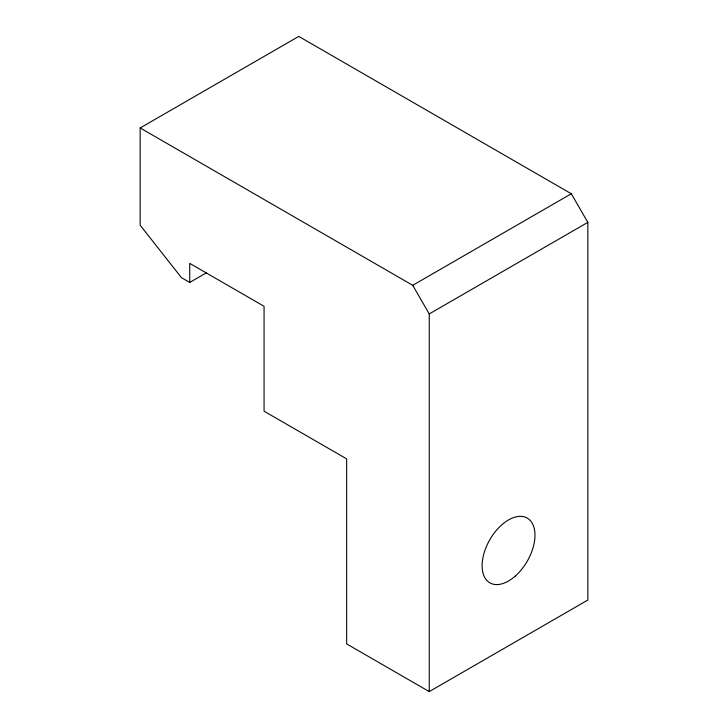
<?xml version="1.0" encoding="UTF-8"?>
<svg xmlns="http://www.w3.org/2000/svg" width="728" height="728" viewBox="0 0 728 728"><rect width="100%" height="100%" fill="white"/><g stroke="black" fill="none" stroke-linecap="round" stroke-linejoin="round"><path stroke-width="1.09" d="M140.167 127.955L298.753 36.4L571.307 193.757L587.833 222.368L587.833 600.045L429.247 691.6L346.655 643.916L346.655 458.877L264.064 411.193L264.064 306.288L189.726 263.372L189.726 282.446L181.472 277.677L140.167 225.225L140.167 127.955L412.731 285.312L429.247 313.923L429.247 691.6M189.726 282.446L206.47 272.782M412.731 285.312L571.307 193.757M429.247 313.923L587.833 222.368M515.379 575.985A37.374 21.576 -60 0 0 527.227 518.081A37.374 21.576 -60 0 0 483.01 557.293A37.374 21.576 -60 0 0 515.379 575.985"/></g></svg>
